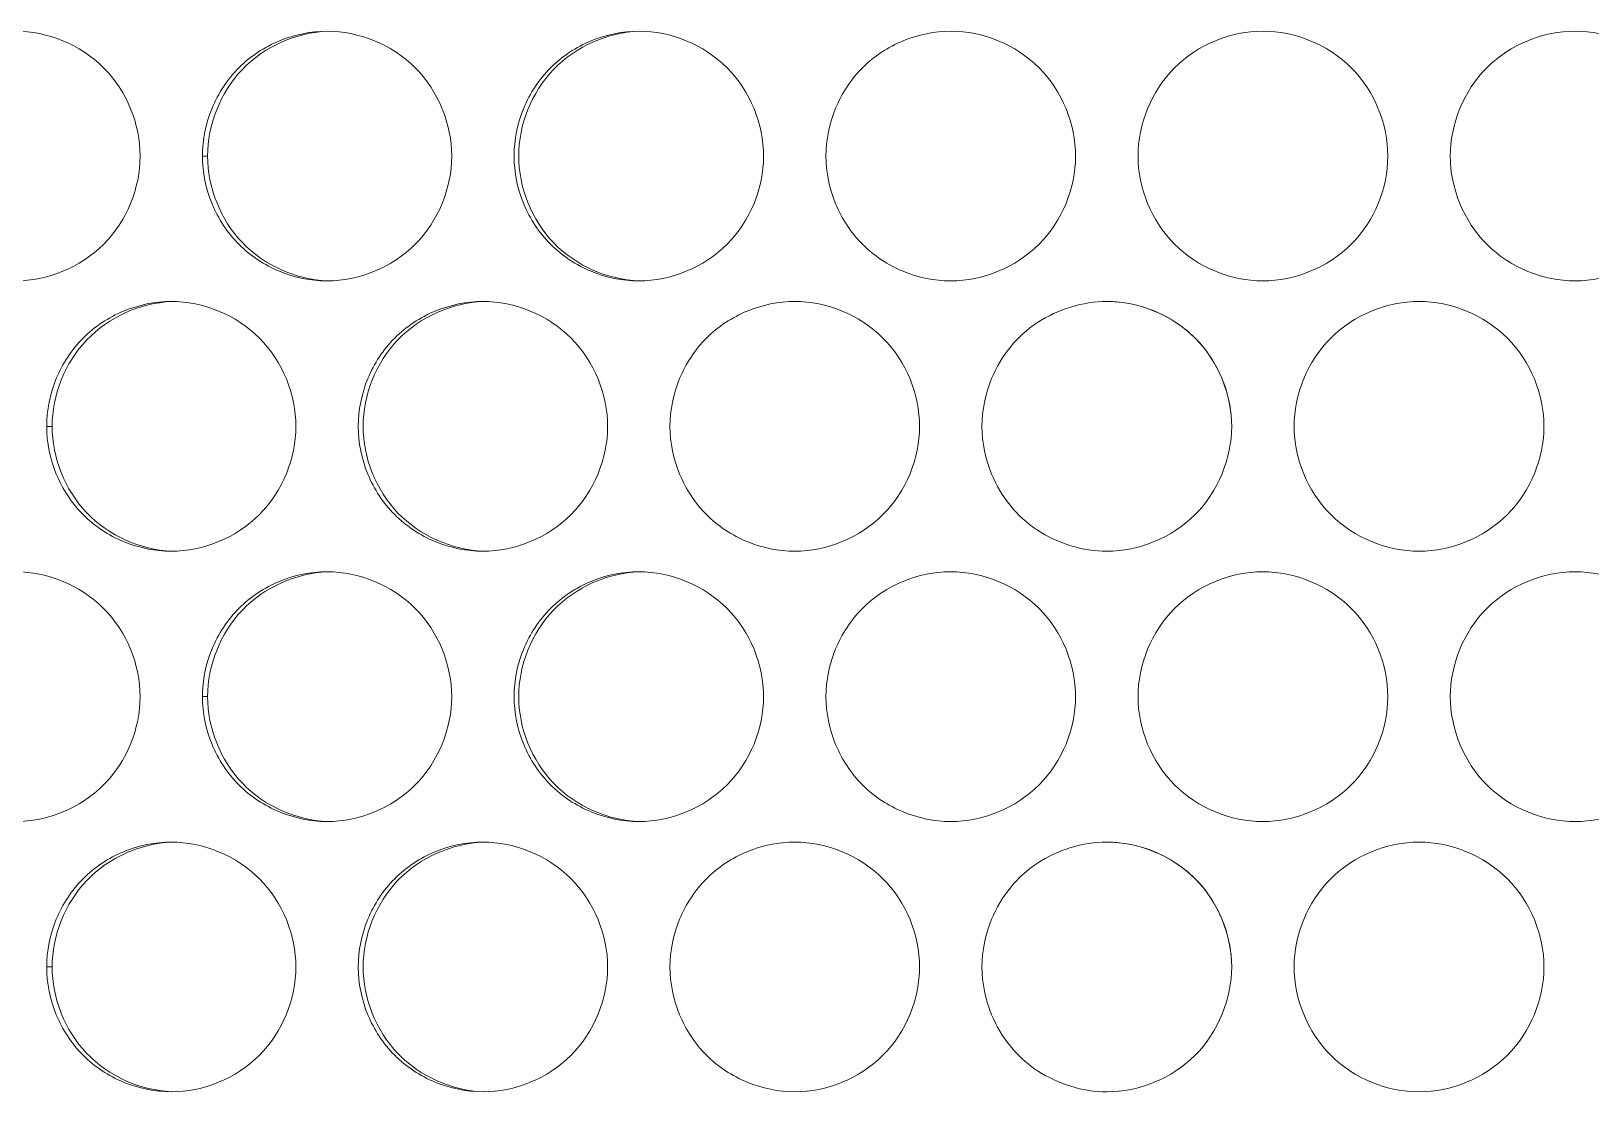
# Model space of a CAD drawing. Header units: millimetres. Extents: x 1177 to 4147, y 93 to 2194.
# Drawn here: x 1741.62 to 1779.08, y 1836.74 to 1862.23 of the extents above; entities that cross this region are included whole.
import ezdxf

# ---------------------------------------------------------------- set-up
doc = ezdxf.new("R2010")
doc.units = ezdxf.units.MM
doc.header["$LTSCALE"] = 0.1
doc.layers.add('标注', color=251, linetype='Continuous', lineweight=9)

msp = doc.modelspace()

# ---------------------------------------------------------------- linework, layer by layer
at = {"layer": '标注'}
for p, q in [((1745.858, 1859.226), (1745.733, 1859.226)), ((1742.124, 1852.731), (1741.992, 1852.731)), ((1742.124, 1852.731), (1741.992, 1852.731)), ((1745.858, 1846.236), (1745.733, 1846.236)), ((1742.124, 1839.741), (1741.992, 1839.741)), ((1742.124, 1839.741), (1741.992, 1839.741))]:
    msp.add_line(p, q, dxfattribs=at)
for centre in [(1767.454, 1852.812), (1767.454, 1839.822)]:
    msp.add_arc(centre, 2.919, 80.3885, 89.948, dxfattribs=at)
for points, knots in [([(1744.236, 1859.226), (1744.236, 1859.992), (1743.599, 1861.584), (1742.007, 1862.226), (1741.244, 1862.226)], [0, 0, 0, 0, 0.500464, 1, 1, 1, 1]), ([(1748.73, 1862.224), (1747.986, 1862.194), (1746.46, 1861.526), (1745.858, 1859.973), (1745.858, 1859.226)], [0, 0, 0, 0, 0.499318, 1, 1, 1, 1]), ([(1747.582, 1861.995), (1747.222, 1861.845), (1746.551, 1861.406), (1746.112, 1860.734), (1745.964, 1860.374)], [0, 0, 0, 0, 0.499934, 1, 1, 1, 1]), ([(1751.721, 1859.226), (1751.721, 1859.992), (1751.083, 1861.585), (1749.491, 1862.226), (1748.726, 1862.226)], [0, 0, 0, 0, 0.500325, 1, 1, 1, 1]), ([(1756.218, 1862.225), (1755.471, 1862.198), (1753.937, 1861.533), (1753.33, 1859.976), (1753.33, 1859.226)], [0, 0, 0, 0, 0.499443, 1, 1, 1, 1]), ([(1755.069, 1861.995), (1754.71, 1861.845), (1754.038, 1861.406), (1753.599, 1860.734), (1753.45, 1860.374)], [0, 0, 0, 0, 0.500004, 1, 1, 1, 1]), ([(1759.212, 1859.226), (1759.212, 1859.992), (1758.573, 1861.586), (1756.979, 1862.226), (1756.215, 1862.226)], [0, 0, 0, 0, 0.500202, 1, 1, 1, 1]), ([(1762.562, 1861.995), (1762.202, 1861.845), (1761.53, 1861.406), (1761.09, 1860.734), (1760.941, 1860.374)], [0, 0, 0, 0, 0.500065, 1, 1, 1, 1]), ([(1766.707, 1859.226), (1766.707, 1859.992), (1766.067, 1861.586), (1764.473, 1862.226), (1763.708, 1862.226)], [0, 0, 0, 0, 0.500094, 1, 1, 1, 1]), ([(1771.206, 1862.226), (1770.44, 1862.226), (1768.846, 1861.586), (1768.206, 1859.992), (1768.206, 1859.226)], [0, 0, 0, 0, 0.499981, 1, 1, 1, 1]), ([(1774.206, 1859.226), (1774.206, 1859.992), (1773.566, 1861.586), (1771.971, 1862.226), (1771.206, 1862.226)], [0, 0, 0, 0, 0.500001, 1, 1, 1, 1]), ([(1778.707, 1862.226), (1777.941, 1862.226), (1776.347, 1861.587), (1775.706, 1859.992), (1775.706, 1859.226)], [0, 0, 0, 0, 0.500061, 1, 1, 1, 1]), ([(1781.708, 1859.226), (1781.708, 1859.992), (1781.068, 1861.587), (1779.473, 1862.226), (1778.707, 1862.226)], [0, 0, 0, 0, 0.499925, 1, 1, 1, 1]), ([(1741.244, 1856.226), (1742.007, 1856.226), (1743.599, 1856.868), (1744.236, 1858.461), (1744.236, 1859.226)], [0, 0, 0, 0, 0.499536, 1, 1, 1, 1]), ([(1745.858, 1859.226), (1745.858, 1858.479), (1746.46, 1856.927), (1747.986, 1856.259), (1748.73, 1856.229)], [0, 0, 0, 0, 0.500682, 1, 1, 1, 1]), ([(1748.726, 1856.226), (1749.491, 1856.226), (1751.083, 1856.868), (1751.721, 1858.461), (1751.721, 1859.226)], [0, 0, 0, 0, 0.499675, 1, 1, 1, 1]), ([(1753.33, 1859.226), (1753.33, 1858.477), (1753.937, 1856.92), (1755.471, 1856.255), (1756.218, 1856.228)], [0, 0, 0, 0, 0.500557, 1, 1, 1, 1]), ([(1756.215, 1856.226), (1756.979, 1856.226), (1758.573, 1856.867), (1759.212, 1858.461), (1759.212, 1859.226)], [0, 0, 0, 0, 0.499798, 1, 1, 1, 1]), ([(1763.708, 1856.226), (1764.473, 1856.226), (1766.067, 1856.867), (1766.707, 1858.461), (1766.707, 1859.226)], [0, 0, 0, 0, 0.499906, 1, 1, 1, 1]), ([(1768.206, 1859.226), (1768.206, 1858.461), (1768.846, 1856.867), (1770.44, 1856.226), (1771.206, 1856.226)], [0, 0, 0, 0, 0.500019, 1, 1, 1, 1]), ([(1771.206, 1856.226), (1771.971, 1856.226), (1773.566, 1856.867), (1774.206, 1858.461), (1774.206, 1859.226)], [0, 0, 0, 0, 0.499999, 1, 1, 1, 1]), ([(1775.706, 1859.226), (1775.706, 1858.461), (1776.347, 1856.866), (1777.941, 1856.226), (1778.707, 1856.226)], [0, 0, 0, 0, 0.499939, 1, 1, 1, 1]), ([(1778.707, 1856.226), (1779.473, 1856.226), (1781.068, 1856.866), (1781.708, 1858.461), (1781.708, 1859.226)], [0, 0, 0, 0, 0.500075, 1, 1, 1, 1]), ([(1745.964, 1858.079), (1746.112, 1857.719), (1746.551, 1857.047), (1747.222, 1856.608), (1747.582, 1856.458)], [0, 0, 0, 0, 0.500066, 1, 1, 1, 1]), ([(1753.45, 1858.079), (1753.599, 1857.719), (1754.038, 1857.047), (1754.71, 1856.608), (1755.069, 1856.458)], [0, 0, 0, 0, 0.499996, 1, 1, 1, 1]), ([(1760.941, 1858.079), (1761.09, 1857.719), (1761.53, 1857.047), (1762.202, 1856.608), (1762.562, 1856.458)], [0, 0, 0, 0, 0.499935, 1, 1, 1, 1]), ([(1744.988, 1855.729), (1744.245, 1855.696), (1742.724, 1855.027), (1742.124, 1853.477), (1742.124, 1852.731)], [0, 0, 0, 0, 0.49925, 1, 1, 1, 1]), ([(1744.988, 1855.729), (1744.245, 1855.696), (1742.724, 1855.027), (1742.124, 1853.477), (1742.124, 1852.731)], [0, 0, 0, 0, 0.49925, 1, 1, 1, 1]), ([(1747.978, 1852.731), (1747.978, 1853.496), (1747.341, 1855.09), (1745.748, 1855.731), (1744.984, 1855.731)], [0, 0, 0, 0, 0.500393, 1, 1, 1, 1]), ([(1747.978, 1852.731), (1747.978, 1853.496), (1747.341, 1855.09), (1745.748, 1855.731), (1744.984, 1855.731)], [0, 0, 0, 0, 0.500393, 1, 1, 1, 1]), ([(1752.474, 1855.729), (1751.728, 1855.7), (1750.198, 1855.034), (1749.593, 1853.479), (1749.593, 1852.731)], [0, 0, 0, 0, 0.499382, 1, 1, 1, 1]), ([(1752.474, 1855.729), (1751.728, 1855.7), (1750.198, 1855.034), (1749.593, 1853.479), (1749.593, 1852.731)], [0, 0, 0, 0, 0.499382, 1, 1, 1, 1]), ([(1755.466, 1852.731), (1755.466, 1853.497), (1754.827, 1855.09), (1753.234, 1855.731), (1752.47, 1855.731)], [0, 0, 0, 0, 0.500261, 1, 1, 1, 1]), ([(1755.466, 1852.731), (1755.466, 1853.497), (1754.827, 1855.09), (1753.234, 1855.731), (1752.47, 1855.731)], [0, 0, 0, 0, 0.500261, 1, 1, 1, 1]), ([(1762.959, 1852.731), (1762.959, 1853.497), (1762.319, 1855.091), (1760.726, 1855.731), (1759.961, 1855.731)], [0, 0, 0, 0, 0.500146, 1, 1, 1, 1]), ([(1762.959, 1852.731), (1762.959, 1853.497), (1762.319, 1855.091), (1760.726, 1855.731), (1759.961, 1855.731)], [0, 0, 0, 0, 0.500146, 1, 1, 1, 1]), ([(1767.456, 1855.731), (1766.876, 1855.731), (1765.979, 1855.454), (1765.105, 1854.663), (1764.801, 1854.149), (1764.689, 1853.879)], [0, 0, 0, 0, 0.497641, 0.748601, 1, 1, 1, 1]), ([(1767.456, 1855.731), (1766.876, 1855.731), (1765.979, 1855.454), (1765.105, 1854.663), (1764.801, 1854.149), (1764.689, 1853.879)], [0, 0, 0, 0, 0.497641, 0.748601, 1, 1, 1, 1]), ([(1770.456, 1852.731), (1770.456, 1853.497), (1769.816, 1855.091), (1768.222, 1855.731), (1767.456, 1855.731)], [0, 0, 0, 0, 0.500046, 1, 1, 1, 1]), ([(1770.456, 1852.731), (1770.456, 1853.082), (1770.325, 1853.786), (1769.791, 1854.715), (1768.962, 1855.394), (1768.287, 1855.632), (1767.941, 1855.69)], [0, 0, 0, 0, 0.250136, 0.500121, 0.749763, 1, 1, 1, 1]), ([(1774.956, 1855.731), (1774.191, 1855.731), (1772.596, 1855.091), (1771.956, 1853.497), (1771.956, 1852.731)], [0, 0, 0, 0, 0.500023, 1, 1, 1, 1]), ([(1774.956, 1855.731), (1774.191, 1855.731), (1772.596, 1855.091), (1771.956, 1853.497), (1771.956, 1852.731)], [0, 0, 0, 0, 0.500023, 1, 1, 1, 1]), ([(1777.957, 1852.731), (1777.957, 1853.497), (1777.316, 1855.091), (1775.722, 1855.731), (1774.956, 1855.731)], [0, 0, 0, 0, 0.499961, 1, 1, 1, 1]), ([(1777.957, 1852.731), (1777.957, 1853.497), (1777.316, 1855.091), (1775.722, 1855.731), (1774.956, 1855.731)], [0, 0, 0, 0, 0.499961, 1, 1, 1, 1]), ([(1743.84, 1855.5), (1743.481, 1855.35), (1742.81, 1854.91), (1742.371, 1854.238), (1742.222, 1853.879)], [0, 0, 0, 0, 0.499896, 1, 1, 1, 1]), ([(1743.84, 1855.5), (1743.481, 1855.35), (1742.81, 1854.91), (1742.371, 1854.238), (1742.222, 1853.879)], [0, 0, 0, 0, 0.499896, 1, 1, 1, 1]), ([(1751.325, 1855.5), (1750.965, 1855.35), (1750.294, 1854.91), (1749.855, 1854.239), (1749.706, 1853.879)], [0, 0, 0, 0, 0.49997, 1, 1, 1, 1]), ([(1751.325, 1855.5), (1750.965, 1855.35), (1750.294, 1854.91), (1749.855, 1854.239), (1749.706, 1853.879)], [0, 0, 0, 0, 0.49997, 1, 1, 1, 1]), ([(1758.815, 1855.5), (1758.455, 1855.35), (1757.783, 1854.911), (1757.344, 1854.239), (1757.195, 1853.879)], [0, 0, 0, 0, 0.500035, 1, 1, 1, 1]), ([(1758.815, 1855.5), (1758.455, 1855.35), (1757.783, 1854.911), (1757.344, 1854.239), (1757.195, 1853.879)], [0, 0, 0, 0, 0.500035, 1, 1, 1, 1]), ([(1742.124, 1852.731), (1742.124, 1851.985), (1742.724, 1850.435), (1744.245, 1849.766), (1744.988, 1849.734)], [0, 0, 0, 0, 0.50075, 1, 1, 1, 1]), ([(1742.124, 1852.731), (1742.124, 1851.985), (1742.724, 1850.435), (1744.245, 1849.766), (1744.988, 1849.734)], [0, 0, 0, 0, 0.50075, 1, 1, 1, 1]), ([(1744.984, 1849.731), (1745.748, 1849.731), (1747.341, 1850.373), (1747.978, 1851.966), (1747.978, 1852.731)], [0, 0, 0, 0, 0.499607, 1, 1, 1, 1]), ([(1744.984, 1849.731), (1745.748, 1849.731), (1747.341, 1850.373), (1747.978, 1851.966), (1747.978, 1852.731)], [0, 0, 0, 0, 0.499607, 1, 1, 1, 1]), ([(1749.593, 1852.731), (1749.593, 1851.983), (1750.198, 1850.428), (1751.728, 1849.762), (1752.474, 1849.733)], [0, 0, 0, 0, 0.500618, 1, 1, 1, 1]), ([(1749.593, 1852.731), (1749.593, 1851.983), (1750.198, 1850.428), (1751.728, 1849.762), (1752.474, 1849.733)], [0, 0, 0, 0, 0.500618, 1, 1, 1, 1]), ([(1752.47, 1849.731), (1753.234, 1849.731), (1754.827, 1850.372), (1755.466, 1851.966), (1755.466, 1852.731)], [0, 0, 0, 0, 0.499739, 1, 1, 1, 1]), ([(1752.47, 1849.731), (1753.234, 1849.731), (1754.827, 1850.372), (1755.466, 1851.966), (1755.466, 1852.731)], [0, 0, 0, 0, 0.499739, 1, 1, 1, 1]), ([(1759.961, 1849.731), (1760.726, 1849.731), (1762.319, 1850.372), (1762.959, 1851.966), (1762.959, 1852.731)], [0, 0, 0, 0, 0.499854, 1, 1, 1, 1]), ([(1759.961, 1849.731), (1760.726, 1849.731), (1762.319, 1850.372), (1762.959, 1851.966), (1762.959, 1852.731)], [0, 0, 0, 0, 0.499854, 1, 1, 1, 1]), ([(1767.456, 1849.731), (1768.222, 1849.731), (1769.816, 1850.372), (1770.456, 1851.966), (1770.456, 1852.731)], [0, 0, 0, 0, 0.499954, 1, 1, 1, 1]), ([(1767.456, 1849.731), (1768.222, 1849.731), (1769.816, 1850.372), (1770.456, 1851.966), (1770.456, 1852.731)], [0, 0, 0, 0, 0.499954, 1, 1, 1, 1]), ([(1771.956, 1852.731), (1771.956, 1851.966), (1772.596, 1850.371), (1774.191, 1849.731), (1774.956, 1849.731)], [0, 0, 0, 0, 0.499977, 1, 1, 1, 1]), ([(1771.956, 1852.731), (1771.956, 1851.966), (1772.596, 1850.371), (1774.191, 1849.731), (1774.956, 1849.731)], [0, 0, 0, 0, 0.499977, 1, 1, 1, 1]), ([(1774.956, 1849.731), (1775.722, 1849.731), (1777.316, 1850.371), (1777.957, 1851.966), (1777.957, 1852.731)], [0, 0, 0, 0, 0.500039, 1, 1, 1, 1]), ([(1774.956, 1849.731), (1775.722, 1849.731), (1777.316, 1850.371), (1777.957, 1851.966), (1777.957, 1852.731)], [0, 0, 0, 0, 0.500039, 1, 1, 1, 1]), ([(1742.222, 1851.584), (1742.371, 1851.224), (1742.81, 1850.552), (1743.481, 1850.112), (1743.84, 1849.963)], [0, 0, 0, 0, 0.500104, 1, 1, 1, 1]), ([(1742.222, 1851.584), (1742.371, 1851.224), (1742.81, 1850.552), (1743.481, 1850.112), (1743.84, 1849.963)], [0, 0, 0, 0, 0.500104, 1, 1, 1, 1]), ([(1749.706, 1851.584), (1749.855, 1851.224), (1750.294, 1850.552), (1750.965, 1850.112), (1751.325, 1849.963)], [0, 0, 0, 0, 0.50003, 1, 1, 1, 1]), ([(1749.706, 1851.584), (1749.855, 1851.224), (1750.294, 1850.552), (1750.965, 1850.112), (1751.325, 1849.963)], [0, 0, 0, 0, 0.50003, 1, 1, 1, 1]), ([(1757.195, 1851.584), (1757.344, 1851.224), (1757.783, 1850.552), (1758.455, 1850.112), (1758.815, 1849.963)], [0, 0, 0, 0, 0.499965, 1, 1, 1, 1]), ([(1757.195, 1851.584), (1757.344, 1851.224), (1757.783, 1850.552), (1758.455, 1850.112), (1758.815, 1849.963)], [0, 0, 0, 0, 0.499965, 1, 1, 1, 1]), ([(1764.689, 1851.584), (1764.801, 1851.313), (1765.105, 1850.799), (1765.979, 1850.009), (1766.876, 1849.731), (1767.456, 1849.731)], [0, 0, 0, 0, 0.251399, 0.502359, 1, 1, 1, 1]), ([(1764.689, 1851.584), (1764.801, 1851.313), (1765.105, 1850.799), (1765.979, 1850.009), (1766.876, 1849.731), (1767.456, 1849.731)], [0, 0, 0, 0, 0.251399, 0.502359, 1, 1, 1, 1]), ([(1744.236, 1846.236), (1744.236, 1847.001), (1743.599, 1848.594), (1742.007, 1849.236), (1741.244, 1849.236)], [0, 0, 0, 0, 0.500464, 1, 1, 1, 1]), ([(1748.73, 1849.234), (1747.986, 1849.203), (1746.46, 1848.536), (1745.858, 1846.983), (1745.858, 1846.236)], [0, 0, 0, 0, 0.499318, 1, 1, 1, 1]), ([(1751.721, 1846.236), (1751.721, 1847.001), (1751.083, 1848.595), (1749.491, 1849.236), (1748.726, 1849.236)], [0, 0, 0, 0, 0.500325, 1, 1, 1, 1]), ([(1756.218, 1849.234), (1755.471, 1849.207), (1753.937, 1848.543), (1753.33, 1846.985), (1753.33, 1846.236)], [0, 0, 0, 0, 0.499443, 1, 1, 1, 1]), ([(1759.212, 1846.236), (1759.212, 1847.001), (1758.573, 1848.595), (1756.979, 1849.236), (1756.215, 1849.236)], [0, 0, 0, 0, 0.500202, 1, 1, 1, 1]), ([(1766.707, 1846.236), (1766.707, 1847.001), (1766.067, 1848.596), (1764.473, 1849.236), (1763.708, 1849.236)], [0, 0, 0, 0, 0.500094, 1, 1, 1, 1]), ([(1771.206, 1849.236), (1770.44, 1849.236), (1768.846, 1848.596), (1768.206, 1847.001), (1768.206, 1846.236)], [0, 0, 0, 0, 0.499981, 1, 1, 1, 1]), ([(1774.206, 1846.236), (1774.206, 1847.001), (1773.566, 1848.596), (1771.971, 1849.236), (1771.206, 1849.236)], [0, 0, 0, 0, 0.500001, 1, 1, 1, 1]), ([(1778.707, 1849.236), (1777.941, 1849.236), (1776.347, 1848.596), (1775.706, 1847.001), (1775.706, 1846.236)], [0, 0, 0, 0, 0.500061, 1, 1, 1, 1]), ([(1781.708, 1846.236), (1781.708, 1847.002), (1781.068, 1848.596), (1779.473, 1849.236), (1778.707, 1849.236)], [0, 0, 0, 0, 0.499925, 1, 1, 1, 1]), ([(1747.582, 1849.004), (1747.222, 1848.855), (1746.551, 1848.415), (1746.112, 1847.743), (1745.964, 1847.383)], [0, 0, 0, 0, 0.499934, 1, 1, 1, 1]), ([(1755.069, 1849.004), (1754.71, 1848.855), (1754.038, 1848.415), (1753.599, 1847.743), (1753.45, 1847.383)], [0, 0, 0, 0, 0.500004, 1, 1, 1, 1]), ([(1762.562, 1849.004), (1762.202, 1848.855), (1761.53, 1848.415), (1761.09, 1847.743), (1760.941, 1847.383)], [0, 0, 0, 0, 0.500065, 1, 1, 1, 1]), ([(1741.244, 1843.236), (1742.007, 1843.236), (1743.599, 1843.878), (1744.236, 1845.471), (1744.236, 1846.236)], [0, 0, 0, 0, 0.499536, 1, 1, 1, 1]), ([(1745.858, 1846.236), (1745.858, 1845.489), (1746.46, 1843.937), (1747.986, 1843.269), (1748.73, 1843.238)], [0, 0, 0, 0, 0.500682, 1, 1, 1, 1]), ([(1748.726, 1843.236), (1749.491, 1843.236), (1751.083, 1843.877), (1751.721, 1845.471), (1751.721, 1846.236)], [0, 0, 0, 0, 0.499675, 1, 1, 1, 1]), ([(1753.33, 1846.236), (1753.33, 1845.487), (1753.937, 1843.929), (1755.471, 1843.265), (1756.218, 1843.238)], [0, 0, 0, 0, 0.500557, 1, 1, 1, 1]), ([(1756.215, 1843.236), (1756.979, 1843.236), (1758.573, 1843.877), (1759.212, 1845.471), (1759.212, 1846.236)], [0, 0, 0, 0, 0.499798, 1, 1, 1, 1]), ([(1763.708, 1843.236), (1764.473, 1843.236), (1766.067, 1843.877), (1766.707, 1845.471), (1766.707, 1846.236)], [0, 0, 0, 0, 0.499906, 1, 1, 1, 1]), ([(1768.206, 1846.236), (1768.206, 1845.471), (1768.846, 1843.876), (1770.44, 1843.236), (1771.206, 1843.236)], [0, 0, 0, 0, 0.500019, 1, 1, 1, 1]), ([(1771.206, 1843.236), (1771.971, 1843.236), (1773.566, 1843.876), (1774.206, 1845.471), (1774.206, 1846.236)], [0, 0, 0, 0, 0.499999, 1, 1, 1, 1]), ([(1775.706, 1846.236), (1775.706, 1845.471), (1776.347, 1843.876), (1777.941, 1843.236), (1778.707, 1843.236)], [0, 0, 0, 0, 0.499939, 1, 1, 1, 1]), ([(1778.707, 1843.236), (1779.473, 1843.236), (1781.068, 1843.876), (1781.708, 1845.471), (1781.708, 1846.236)], [0, 0, 0, 0, 0.500075, 1, 1, 1, 1]), ([(1745.964, 1845.089), (1746.112, 1844.729), (1746.551, 1844.057), (1747.222, 1843.617), (1747.582, 1843.468)], [0, 0, 0, 0, 0.500066, 1, 1, 1, 1]), ([(1753.45, 1845.089), (1753.599, 1844.729), (1754.038, 1844.057), (1754.71, 1843.617), (1755.069, 1843.468)], [0, 0, 0, 0, 0.499996, 1, 1, 1, 1]), ([(1760.941, 1845.089), (1761.09, 1844.729), (1761.53, 1844.057), (1762.202, 1843.617), (1762.562, 1843.468)], [0, 0, 0, 0, 0.499935, 1, 1, 1, 1]), ([(1744.988, 1842.738), (1744.245, 1842.706), (1742.724, 1842.037), (1742.124, 1840.487), (1742.124, 1839.741)], [0, 0, 0, 0, 0.49925, 1, 1, 1, 1]), ([(1744.988, 1842.738), (1744.245, 1842.706), (1742.724, 1842.037), (1742.124, 1840.487), (1742.124, 1839.741)], [0, 0, 0, 0, 0.49925, 1, 1, 1, 1]), ([(1743.84, 1842.509), (1743.481, 1842.36), (1742.81, 1841.92), (1742.371, 1841.248), (1742.222, 1840.888)], [0, 0, 0, 0, 0.499896, 1, 1, 1, 1]), ([(1743.84, 1842.509), (1743.481, 1842.36), (1742.81, 1841.92), (1742.371, 1841.248), (1742.222, 1840.888)], [0, 0, 0, 0, 0.499896, 1, 1, 1, 1]), ([(1747.978, 1839.741), (1747.978, 1840.506), (1747.341, 1842.099), (1745.748, 1842.741), (1744.984, 1842.741)], [0, 0, 0, 0, 0.500393, 1, 1, 1, 1]), ([(1747.978, 1839.741), (1747.978, 1840.506), (1747.341, 1842.099), (1745.748, 1842.741), (1744.984, 1842.741)], [0, 0, 0, 0, 0.500393, 1, 1, 1, 1]), ([(1752.474, 1842.739), (1751.728, 1842.71), (1750.198, 1842.044), (1749.593, 1840.489), (1749.593, 1839.741)], [0, 0, 0, 0, 0.499382, 1, 1, 1, 1]), ([(1752.474, 1842.739), (1751.728, 1842.71), (1750.198, 1842.044), (1749.593, 1840.489), (1749.593, 1839.741)], [0, 0, 0, 0, 0.499382, 1, 1, 1, 1]), ([(1751.325, 1842.509), (1750.965, 1842.36), (1750.294, 1841.92), (1749.855, 1841.248), (1749.706, 1840.888)], [0, 0, 0, 0, 0.49997, 1, 1, 1, 1]), ([(1751.325, 1842.509), (1750.965, 1842.36), (1750.294, 1841.92), (1749.855, 1841.248), (1749.706, 1840.888)], [0, 0, 0, 0, 0.49997, 1, 1, 1, 1]), ([(1755.466, 1839.741), (1755.466, 1840.506), (1754.827, 1842.1), (1753.234, 1842.741), (1752.47, 1842.741)], [0, 0, 0, 0, 0.500261, 1, 1, 1, 1]), ([(1755.466, 1839.741), (1755.466, 1840.506), (1754.827, 1842.1), (1753.234, 1842.741), (1752.47, 1842.741)], [0, 0, 0, 0, 0.500261, 1, 1, 1, 1]), ([(1758.815, 1842.509), (1758.455, 1842.36), (1757.783, 1841.92), (1757.344, 1841.248), (1757.195, 1840.888)], [0, 0, 0, 0, 0.500035, 1, 1, 1, 1]), ([(1758.815, 1842.509), (1758.455, 1842.36), (1757.783, 1841.92), (1757.344, 1841.248), (1757.195, 1840.888)], [0, 0, 0, 0, 0.500035, 1, 1, 1, 1]), ([(1762.959, 1839.741), (1762.959, 1840.506), (1762.319, 1842.1), (1760.726, 1842.741), (1759.961, 1842.741)], [0, 0, 0, 0, 0.500146, 1, 1, 1, 1]), ([(1762.959, 1839.741), (1762.959, 1840.506), (1762.319, 1842.1), (1760.726, 1842.741), (1759.961, 1842.741)], [0, 0, 0, 0, 0.500146, 1, 1, 1, 1]), ([(1767.456, 1842.741), (1766.876, 1842.741), (1765.979, 1842.463), (1765.105, 1841.673), (1764.801, 1841.159), (1764.689, 1840.888)], [0, 0, 0, 0, 0.497641, 0.748601, 1, 1, 1, 1]), ([(1767.456, 1842.741), (1766.876, 1842.741), (1765.979, 1842.463), (1765.105, 1841.673), (1764.801, 1841.159), (1764.689, 1840.888)], [0, 0, 0, 0, 0.497641, 0.748601, 1, 1, 1, 1]), ([(1770.456, 1839.741), (1770.456, 1840.506), (1769.816, 1842.101), (1768.222, 1842.741), (1767.456, 1842.741)], [0, 0, 0, 0, 0.500046, 1, 1, 1, 1]), ([(1770.456, 1839.741), (1770.456, 1840.091), (1770.325, 1840.796), (1769.791, 1841.724), (1768.962, 1842.403), (1768.287, 1842.642), (1767.941, 1842.7)], [0, 0, 0, 0, 0.250136, 0.500121, 0.749763, 1, 1, 1, 1]), ([(1774.956, 1842.741), (1774.191, 1842.741), (1772.596, 1842.101), (1771.956, 1840.506), (1771.956, 1839.741)], [0, 0, 0, 0, 0.500023, 1, 1, 1, 1]), ([(1774.956, 1842.741), (1774.191, 1842.741), (1772.596, 1842.101), (1771.956, 1840.506), (1771.956, 1839.741)], [0, 0, 0, 0, 0.500023, 1, 1, 1, 1]), ([(1777.957, 1839.741), (1777.957, 1840.506), (1777.316, 1842.101), (1775.722, 1842.741), (1774.956, 1842.741)], [0, 0, 0, 0, 0.499961, 1, 1, 1, 1]), ([(1777.957, 1839.741), (1777.957, 1840.506), (1777.316, 1842.101), (1775.722, 1842.741), (1774.956, 1842.741)], [0, 0, 0, 0, 0.499961, 1, 1, 1, 1]), ([(1742.124, 1839.741), (1742.124, 1838.995), (1742.724, 1837.445), (1744.245, 1836.776), (1744.988, 1836.744)], [0, 0, 0, 0, 0.50075, 1, 1, 1, 1]), ([(1742.124, 1839.741), (1742.124, 1838.995), (1742.724, 1837.445), (1744.245, 1836.776), (1744.988, 1836.744)], [0, 0, 0, 0, 0.50075, 1, 1, 1, 1]), ([(1744.984, 1836.741), (1745.748, 1836.741), (1747.341, 1837.383), (1747.978, 1838.976), (1747.978, 1839.741)], [0, 0, 0, 0, 0.499607, 1, 1, 1, 1]), ([(1744.984, 1836.741), (1745.748, 1836.741), (1747.341, 1837.383), (1747.978, 1838.976), (1747.978, 1839.741)], [0, 0, 0, 0, 0.499607, 1, 1, 1, 1]), ([(1749.593, 1839.741), (1749.593, 1838.993), (1750.198, 1837.438), (1751.728, 1836.772), (1752.474, 1836.743)], [0, 0, 0, 0, 0.500618, 1, 1, 1, 1]), ([(1749.593, 1839.741), (1749.593, 1838.993), (1750.198, 1837.438), (1751.728, 1836.772), (1752.474, 1836.743)], [0, 0, 0, 0, 0.500618, 1, 1, 1, 1]), ([(1752.47, 1836.741), (1753.234, 1836.741), (1754.827, 1837.382), (1755.466, 1838.976), (1755.466, 1839.741)], [0, 0, 0, 0, 0.499739, 1, 1, 1, 1]), ([(1752.47, 1836.741), (1753.234, 1836.741), (1754.827, 1837.382), (1755.466, 1838.976), (1755.466, 1839.741)], [0, 0, 0, 0, 0.499739, 1, 1, 1, 1]), ([(1759.961, 1836.741), (1760.726, 1836.741), (1762.319, 1837.382), (1762.959, 1838.976), (1762.959, 1839.741)], [0, 0, 0, 0, 0.499854, 1, 1, 1, 1]), ([(1759.961, 1836.741), (1760.726, 1836.741), (1762.319, 1837.382), (1762.959, 1838.976), (1762.959, 1839.741)], [0, 0, 0, 0, 0.499854, 1, 1, 1, 1]), ([(1767.456, 1836.741), (1768.222, 1836.741), (1769.816, 1837.381), (1770.456, 1838.976), (1770.456, 1839.741)], [0, 0, 0, 0, 0.499954, 1, 1, 1, 1]), ([(1767.456, 1836.741), (1768.222, 1836.741), (1769.816, 1837.381), (1770.456, 1838.976), (1770.456, 1839.741)], [0, 0, 0, 0, 0.499954, 1, 1, 1, 1]), ([(1771.956, 1839.741), (1771.956, 1838.976), (1772.596, 1837.381), (1774.191, 1836.741), (1774.956, 1836.741)], [0, 0, 0, 0, 0.499977, 1, 1, 1, 1]), ([(1771.956, 1839.741), (1771.956, 1838.976), (1772.596, 1837.381), (1774.191, 1836.741), (1774.956, 1836.741)], [0, 0, 0, 0, 0.499977, 1, 1, 1, 1]), ([(1774.956, 1836.741), (1775.722, 1836.741), (1777.316, 1837.381), (1777.957, 1838.975), (1777.957, 1839.741)], [0, 0, 0, 0, 0.500039, 1, 1, 1, 1]), ([(1774.956, 1836.741), (1775.722, 1836.741), (1777.316, 1837.381), (1777.957, 1838.975), (1777.957, 1839.741)], [0, 0, 0, 0, 0.500039, 1, 1, 1, 1]), ([(1742.222, 1838.594), (1742.371, 1838.234), (1742.81, 1837.562), (1743.481, 1837.122), (1743.84, 1836.973)], [0, 0, 0, 0, 0.500104, 1, 1, 1, 1]), ([(1742.222, 1838.594), (1742.371, 1838.234), (1742.81, 1837.562), (1743.481, 1837.122), (1743.84, 1836.973)], [0, 0, 0, 0, 0.500104, 1, 1, 1, 1]), ([(1749.706, 1838.594), (1749.855, 1838.234), (1750.294, 1837.562), (1750.965, 1837.122), (1751.325, 1836.973)], [0, 0, 0, 0, 0.50003, 1, 1, 1, 1]), ([(1749.706, 1838.594), (1749.855, 1838.234), (1750.294, 1837.562), (1750.965, 1837.122), (1751.325, 1836.973)], [0, 0, 0, 0, 0.50003, 1, 1, 1, 1]), ([(1757.195, 1838.594), (1757.344, 1838.234), (1757.783, 1837.562), (1758.455, 1837.122), (1758.815, 1836.973)], [0, 0, 0, 0, 0.499965, 1, 1, 1, 1]), ([(1757.195, 1838.594), (1757.344, 1838.234), (1757.783, 1837.562), (1758.455, 1837.122), (1758.815, 1836.973)], [0, 0, 0, 0, 0.499965, 1, 1, 1, 1]), ([(1764.689, 1838.594), (1764.801, 1838.323), (1765.105, 1837.809), (1765.979, 1837.019), (1766.876, 1836.741), (1767.456, 1836.741)], [0, 0, 0, 0, 0.251399, 0.502359, 1, 1, 1, 1]), ([(1764.689, 1838.594), (1764.801, 1838.323), (1765.105, 1837.809), (1765.979, 1837.019), (1766.876, 1836.741), (1767.456, 1836.741)], [0, 0, 0, 0, 0.251399, 0.502359, 1, 1, 1, 1])]:
    msp.add_open_spline(points, degree=3, knots=knots, dxfattribs=at)
for points in [[(1748.726, 1862.226), (1748.337, 1862.226), (1747.941, 1862.144), (1747.582, 1861.995)], [(1756.215, 1862.226), (1755.825, 1862.226), (1755.429, 1862.144), (1755.069, 1861.995)], [(1763.708, 1862.226), (1763.318, 1862.226), (1762.922, 1862.144), (1762.562, 1861.995)], [(1745.964, 1860.374), (1745.814, 1860.013), (1745.733, 1859.617), (1745.733, 1859.226)], [(1753.45, 1860.374), (1753.301, 1860.013), (1753.219, 1859.617), (1753.219, 1859.226)], [(1760.941, 1860.374), (1760.792, 1860.013), (1760.71, 1859.617), (1760.71, 1859.226)], [(1745.733, 1859.226), (1745.733, 1858.836), (1745.814, 1858.44), (1745.964, 1858.079)], [(1753.219, 1859.226), (1753.219, 1858.836), (1753.301, 1858.44), (1753.45, 1858.079)], [(1760.71, 1859.226), (1760.71, 1858.836), (1760.792, 1858.44), (1760.941, 1858.079)], [(1747.582, 1856.458), (1747.941, 1856.309), (1748.337, 1856.226), (1748.726, 1856.226)], [(1755.069, 1856.458), (1755.429, 1856.309), (1755.825, 1856.226), (1756.215, 1856.226)], [(1762.562, 1856.458), (1762.922, 1856.309), (1763.318, 1856.226), (1763.708, 1856.226)], [(1744.984, 1855.731), (1744.595, 1855.731), (1744.2, 1855.649), (1743.84, 1855.5)], [(1744.984, 1855.731), (1744.595, 1855.731), (1744.2, 1855.649), (1743.84, 1855.5)], [(1752.47, 1855.731), (1752.081, 1855.731), (1751.685, 1855.649), (1751.325, 1855.5)], [(1752.47, 1855.731), (1752.081, 1855.731), (1751.685, 1855.649), (1751.325, 1855.5)], [(1759.961, 1855.731), (1759.571, 1855.731), (1759.175, 1855.649), (1758.815, 1855.5)], [(1759.961, 1855.731), (1759.571, 1855.731), (1759.175, 1855.649), (1758.815, 1855.5)], [(1742.222, 1853.879), (1742.074, 1853.518), (1741.992, 1853.121), (1741.992, 1852.731)], [(1742.222, 1853.879), (1742.074, 1853.518), (1741.992, 1853.121), (1741.992, 1852.731)], [(1749.706, 1853.879), (1749.557, 1853.518), (1749.475, 1853.121), (1749.475, 1852.731)], [(1749.706, 1853.879), (1749.557, 1853.518), (1749.475, 1853.121), (1749.475, 1852.731)], [(1757.195, 1853.879), (1757.046, 1853.518), (1756.964, 1853.121), (1756.964, 1852.731)], [(1757.195, 1853.879), (1757.046, 1853.518), (1756.964, 1853.121), (1756.964, 1852.731)], [(1764.689, 1853.879), (1764.54, 1853.518), (1764.458, 1853.121), (1764.458, 1852.731)], [(1764.689, 1853.879), (1764.54, 1853.518), (1764.458, 1853.121), (1764.458, 1852.731)], [(1741.992, 1852.731), (1741.992, 1852.341), (1742.074, 1851.945), (1742.222, 1851.584)], [(1741.992, 1852.731), (1741.992, 1852.341), (1742.074, 1851.945), (1742.222, 1851.584)], [(1749.475, 1852.731), (1749.475, 1852.341), (1749.557, 1851.945), (1749.706, 1851.584)], [(1749.475, 1852.731), (1749.475, 1852.341), (1749.557, 1851.945), (1749.706, 1851.584)], [(1756.964, 1852.731), (1756.964, 1852.341), (1757.046, 1851.944), (1757.195, 1851.584)], [(1756.964, 1852.731), (1756.964, 1852.341), (1757.046, 1851.944), (1757.195, 1851.584)], [(1764.458, 1852.731), (1764.458, 1852.341), (1764.54, 1851.944), (1764.689, 1851.584)], [(1764.458, 1852.731), (1764.458, 1852.341), (1764.54, 1851.944), (1764.689, 1851.584)], [(1743.84, 1849.963), (1744.2, 1849.814), (1744.595, 1849.731), (1744.984, 1849.731)], [(1743.84, 1849.963), (1744.2, 1849.814), (1744.595, 1849.731), (1744.984, 1849.731)], [(1751.325, 1849.963), (1751.685, 1849.814), (1752.081, 1849.731), (1752.47, 1849.731)], [(1751.325, 1849.963), (1751.685, 1849.814), (1752.081, 1849.731), (1752.47, 1849.731)], [(1758.815, 1849.963), (1759.175, 1849.814), (1759.571, 1849.731), (1759.961, 1849.731)], [(1758.815, 1849.963), (1759.175, 1849.814), (1759.571, 1849.731), (1759.961, 1849.731)], [(1748.726, 1849.236), (1748.337, 1849.236), (1747.941, 1849.154), (1747.582, 1849.004)], [(1756.215, 1849.236), (1755.825, 1849.236), (1755.429, 1849.154), (1755.069, 1849.004)], [(1763.708, 1849.236), (1763.318, 1849.236), (1762.922, 1849.154), (1762.562, 1849.004)], [(1745.964, 1847.383), (1745.814, 1847.023), (1745.733, 1846.626), (1745.733, 1846.236)], [(1753.45, 1847.383), (1753.301, 1847.023), (1753.219, 1846.626), (1753.219, 1846.236)], [(1760.941, 1847.383), (1760.792, 1847.023), (1760.71, 1846.626), (1760.71, 1846.236)], [(1745.733, 1846.236), (1745.733, 1845.846), (1745.814, 1845.449), (1745.964, 1845.089)], [(1753.219, 1846.236), (1753.219, 1845.846), (1753.301, 1845.449), (1753.45, 1845.089)], [(1760.71, 1846.236), (1760.71, 1845.846), (1760.792, 1845.449), (1760.941, 1845.089)], [(1747.582, 1843.468), (1747.941, 1843.319), (1748.337, 1843.236), (1748.726, 1843.236)], [(1755.069, 1843.468), (1755.429, 1843.319), (1755.825, 1843.236), (1756.215, 1843.236)], [(1762.562, 1843.468), (1762.922, 1843.319), (1763.318, 1843.236), (1763.708, 1843.236)], [(1744.984, 1842.741), (1744.595, 1842.741), (1744.2, 1842.658), (1743.84, 1842.509)], [(1744.984, 1842.741), (1744.595, 1842.741), (1744.2, 1842.658), (1743.84, 1842.509)], [(1752.47, 1842.741), (1752.081, 1842.741), (1751.685, 1842.658), (1751.325, 1842.509)], [(1752.47, 1842.741), (1752.081, 1842.741), (1751.685, 1842.658), (1751.325, 1842.509)], [(1759.961, 1842.741), (1759.571, 1842.741), (1759.175, 1842.658), (1758.815, 1842.509)], [(1759.961, 1842.741), (1759.571, 1842.741), (1759.175, 1842.658), (1758.815, 1842.509)], [(1742.222, 1840.888), (1742.074, 1840.528), (1741.992, 1840.131), (1741.992, 1839.741)], [(1742.222, 1840.888), (1742.074, 1840.528), (1741.992, 1840.131), (1741.992, 1839.741)], [(1749.706, 1840.888), (1749.557, 1840.528), (1749.475, 1840.131), (1749.475, 1839.741)], [(1749.706, 1840.888), (1749.557, 1840.528), (1749.475, 1840.131), (1749.475, 1839.741)], [(1757.195, 1840.888), (1757.046, 1840.528), (1756.964, 1840.131), (1756.964, 1839.741)], [(1757.195, 1840.888), (1757.046, 1840.528), (1756.964, 1840.131), (1756.964, 1839.741)], [(1764.689, 1840.888), (1764.54, 1840.528), (1764.458, 1840.131), (1764.458, 1839.741)], [(1764.689, 1840.888), (1764.54, 1840.528), (1764.458, 1840.131), (1764.458, 1839.741)], [(1741.992, 1839.741), (1741.992, 1839.351), (1742.074, 1838.954), (1742.222, 1838.594)], [(1741.992, 1839.741), (1741.992, 1839.351), (1742.074, 1838.954), (1742.222, 1838.594)], [(1749.475, 1839.741), (1749.475, 1839.351), (1749.557, 1838.954), (1749.706, 1838.594)], [(1749.475, 1839.741), (1749.475, 1839.351), (1749.557, 1838.954), (1749.706, 1838.594)], [(1756.964, 1839.741), (1756.964, 1839.351), (1757.046, 1838.954), (1757.195, 1838.594)], [(1756.964, 1839.741), (1756.964, 1839.351), (1757.046, 1838.954), (1757.195, 1838.594)], [(1764.458, 1839.741), (1764.458, 1839.351), (1764.54, 1838.954), (1764.689, 1838.594)], [(1764.458, 1839.741), (1764.458, 1839.351), (1764.54, 1838.954), (1764.689, 1838.594)], [(1743.84, 1836.973), (1744.2, 1836.823), (1744.595, 1836.741), (1744.984, 1836.741)], [(1743.84, 1836.973), (1744.2, 1836.823), (1744.595, 1836.741), (1744.984, 1836.741)], [(1751.325, 1836.973), (1751.685, 1836.823), (1752.081, 1836.741), (1752.47, 1836.741)], [(1751.325, 1836.973), (1751.685, 1836.823), (1752.081, 1836.741), (1752.47, 1836.741)], [(1758.815, 1836.973), (1759.175, 1836.823), (1759.571, 1836.741), (1759.961, 1836.741)], [(1758.815, 1836.973), (1759.175, 1836.823), (1759.571, 1836.741), (1759.961, 1836.741)]]:
    msp.add_open_spline(points, degree=3, dxfattribs=at)

doc.saveas('drawing.dxf')
